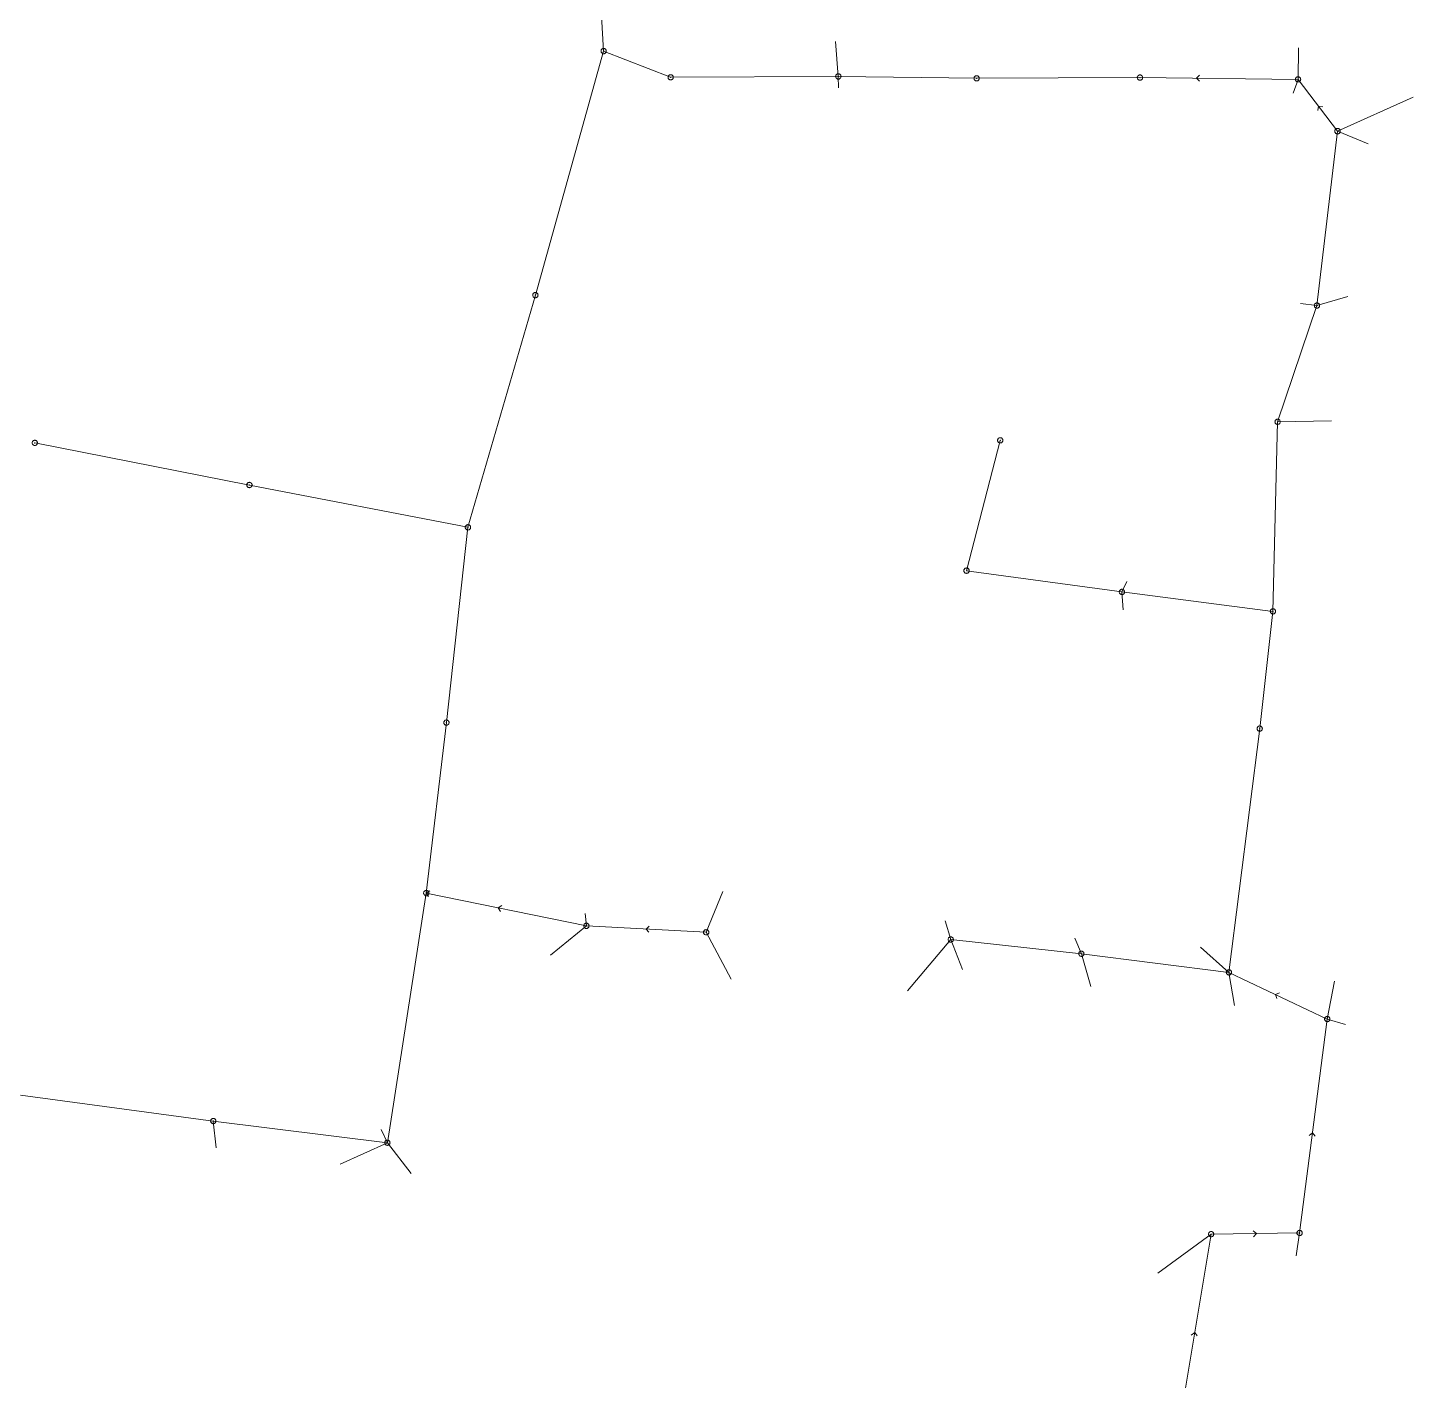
# Model space of a CAD drawing. Header units: metres. Extents: x 25504150 to 25508618, y 6694193 to 6702753.
# Drawn here: x 25508032.1 to 25508274.4, y 6697403.6 to 6697640.1 of the extents above; entities that cross this region are included whole.
import ezdxf

# ---------------------------------------------------------------- set-up
doc = ezdxf.new("R2010")
doc.units = ezdxf.units.M
for name, pattern in [('Sewer_node', [0]), ('Viemariputket', [0]), ('Viemarivarusteet', [0])]:
    doc.linetypes.add(name, pattern=pattern)
for name, color, linetype, lineweight in [('Sewer_node', 7, 'Sewer_node', 0), ('Viemariputket', 7, 'Viemariputket', 0), ('Viemarivarusteet', 7, 'Viemarivarusteet', 0)]:
    doc.layers.add(name, color=color, linetype=linetype, lineweight=lineweight)

msp = doc.modelspace()

# ---------------------------------------------------------------- linework, layer by layer
at = {"layer": 'Sewer_node', "color": 46, "linetype": 'Continuous', "true_color": 0x7f5f00, "flags": 128}
for points, elevation in [([(25508133.31, 6697635.98), (25508133.3, 6697636.05), (25508133.29, 6697636.12), (25508133.26, 6697636.19), (25508133.22, 6697636.25), (25508133.18, 6697636.31), (25508133.12, 6697636.35), (25508133.06, 6697636.39), (25508132.99, 6697636.42), (25508132.92, 6697636.43), (25508132.85, 6697636.44), (25508132.78, 6697636.43), (25508132.71, 6697636.42), (25508132.64, 6697636.39), (25508132.58, 6697636.35), (25508132.52, 6697636.31), (25508132.48, 6697636.25), (25508132.44, 6697636.19), (25508132.41, 6697636.12), (25508132.4, 6697636.05), (25508132.39, 6697635.98), (25508132.4, 6697635.91), (25508132.41, 6697635.84), (25508132.44, 6697635.77), (25508132.48, 6697635.71), (25508132.52, 6697635.65), (25508132.58, 6697635.61), (25508132.64, 6697635.57), (25508132.71, 6697635.54), (25508132.78, 6697635.53), (25508132.85, 6697635.52), (25508132.92, 6697635.53), (25508132.99, 6697635.54), (25508133.06, 6697635.57), (25508133.12, 6697635.61), (25508133.18, 6697635.65), (25508133.22, 6697635.71), (25508133.26, 6697635.77), (25508133.29, 6697635.84), (25508133.3, 6697635.91)], 39.79), ([(25508145.03, 6697631.4), (25508145.02, 6697631.47), (25508145.01, 6697631.54), (25508144.98, 6697631.61), (25508144.94, 6697631.67), (25508144.9, 6697631.73), (25508144.84, 6697631.77), (25508144.78, 6697631.81), (25508144.71, 6697631.84), (25508144.64, 6697631.85), (25508144.57, 6697631.86), (25508144.5, 6697631.85), (25508144.43, 6697631.84), (25508144.36, 6697631.81), (25508144.3, 6697631.77), (25508144.24, 6697631.73), (25508144.2, 6697631.67), (25508144.16, 6697631.61), (25508144.13, 6697631.54), (25508144.12, 6697631.47), (25508144.11, 6697631.4), (25508144.12, 6697631.33), (25508144.13, 6697631.26), (25508144.16, 6697631.19), (25508144.2, 6697631.13), (25508144.24, 6697631.07), (25508144.3, 6697631.03), (25508144.36, 6697630.99), (25508144.43, 6697630.96), (25508144.5, 6697630.95), (25508144.57, 6697630.94), (25508144.64, 6697630.95), (25508144.71, 6697630.96), (25508144.78, 6697630.99), (25508144.84, 6697631.03), (25508144.9, 6697631.07), (25508144.94, 6697631.13), (25508144.98, 6697631.19), (25508145.01, 6697631.26), (25508145.02, 6697631.33)], 39.4), ([(25508174.36, 6697631.55), (25508174.35, 6697631.62), (25508174.34, 6697631.7), (25508174.31, 6697631.76), (25508174.27, 6697631.83), (25508174.22, 6697631.88), (25508174.17, 6697631.93), (25508174.1, 6697631.97), (25508174.04, 6697632), (25508173.96, 6697632.01), (25508173.89, 6697632.02), (25508173.82, 6697632.01), (25508173.74, 6697632), (25508173.68, 6697631.97), (25508173.61, 6697631.93), (25508173.56, 6697631.88), (25508173.51, 6697631.83), (25508173.47, 6697631.76), (25508173.44, 6697631.7), (25508173.43, 6697631.62), (25508173.42, 6697631.55), (25508173.43, 6697631.48), (25508173.44, 6697631.4), (25508173.47, 6697631.34), (25508173.51, 6697631.27), (25508173.56, 6697631.22), (25508173.61, 6697631.17), (25508173.68, 6697631.13), (25508173.74, 6697631.1), (25508173.82, 6697631.09), (25508173.89, 6697631.08), (25508173.96, 6697631.09), (25508174.04, 6697631.1), (25508174.1, 6697631.13), (25508174.17, 6697631.17), (25508174.22, 6697631.22), (25508174.27, 6697631.27), (25508174.31, 6697631.34), (25508174.34, 6697631.4), (25508174.35, 6697631.48)], 39.43), ([(25508198.53, 6697631.22), (25508198.52, 6697631.29), (25508198.51, 6697631.36), (25508198.48, 6697631.43), (25508198.44, 6697631.49), (25508198.4, 6697631.55), (25508198.34, 6697631.59), (25508198.28, 6697631.63), (25508198.21, 6697631.66), (25508198.14, 6697631.67), (25508198.07, 6697631.68), (25508198, 6697631.67), (25508197.93, 6697631.66), (25508197.86, 6697631.63), (25508197.8, 6697631.59), (25508197.74, 6697631.55), (25508197.7, 6697631.49), (25508197.66, 6697631.43), (25508197.63, 6697631.36), (25508197.62, 6697631.29), (25508197.61, 6697631.22), (25508197.62, 6697631.15), (25508197.63, 6697631.08), (25508197.66, 6697631.01), (25508197.7, 6697630.95), (25508197.74, 6697630.89), (25508197.8, 6697630.85), (25508197.86, 6697630.81), (25508197.93, 6697630.78), (25508198, 6697630.77), (25508198.07, 6697630.76), (25508198.14, 6697630.77), (25508198.21, 6697630.78), (25508198.28, 6697630.81), (25508198.34, 6697630.85), (25508198.4, 6697630.89), (25508198.44, 6697630.95), (25508198.48, 6697631.01), (25508198.51, 6697631.08), (25508198.52, 6697631.15)], 39.72), ([(25508227.11, 6697631.35), (25508227.1, 6697631.42), (25508227.09, 6697631.5), (25508227.06, 6697631.56), (25508227.02, 6697631.63), (25508226.97, 6697631.68), (25508226.92, 6697631.73), (25508226.85, 6697631.77), (25508226.79, 6697631.8), (25508226.71, 6697631.81), (25508226.64, 6697631.82), (25508226.57, 6697631.81), (25508226.49, 6697631.8), (25508226.43, 6697631.77), (25508226.36, 6697631.73), (25508226.31, 6697631.68), (25508226.26, 6697631.63), (25508226.22, 6697631.56), (25508226.19, 6697631.5), (25508226.18, 6697631.42), (25508226.17, 6697631.35), (25508226.18, 6697631.28), (25508226.19, 6697631.2), (25508226.22, 6697631.14), (25508226.26, 6697631.07), (25508226.31, 6697631.02), (25508226.36, 6697630.97), (25508226.43, 6697630.93), (25508226.49, 6697630.9), (25508226.57, 6697630.89), (25508226.64, 6697630.88), (25508226.71, 6697630.89), (25508226.79, 6697630.9), (25508226.85, 6697630.93), (25508226.92, 6697630.97), (25508226.97, 6697631.02), (25508227.02, 6697631.07), (25508227.06, 6697631.14), (25508227.09, 6697631.2), (25508227.1, 6697631.28)], 39.55), ([(25508254.75, 6697631.04), (25508254.74, 6697631.11), (25508254.73, 6697631.18), (25508254.7, 6697631.25), (25508254.66, 6697631.31), (25508254.62, 6697631.37), (25508254.56, 6697631.41), (25508254.5, 6697631.45), (25508254.43, 6697631.48), (25508254.36, 6697631.49), (25508254.29, 6697631.5), (25508254.22, 6697631.49), (25508254.15, 6697631.48), (25508254.08, 6697631.45), (25508254.02, 6697631.41), (25508253.96, 6697631.37), (25508253.92, 6697631.31), (25508253.88, 6697631.25), (25508253.85, 6697631.18), (25508253.84, 6697631.11), (25508253.83, 6697631.04), (25508253.84, 6697630.97), (25508253.85, 6697630.9), (25508253.88, 6697630.83), (25508253.92, 6697630.77), (25508253.96, 6697630.71), (25508254.02, 6697630.67), (25508254.08, 6697630.63), (25508254.15, 6697630.6), (25508254.22, 6697630.59), (25508254.29, 6697630.58), (25508254.36, 6697630.59), (25508254.43, 6697630.6), (25508254.5, 6697630.63), (25508254.56, 6697630.67), (25508254.62, 6697630.71), (25508254.66, 6697630.77), (25508254.7, 6697630.83), (25508254.73, 6697630.9), (25508254.74, 6697630.97)], 39.27), ([(25508261.66, 6697621.98), (25508261.65, 6697622.05), (25508261.64, 6697622.13), (25508261.61, 6697622.19), (25508261.57, 6697622.26), (25508261.52, 6697622.31), (25508261.47, 6697622.36), (25508261.4, 6697622.4), (25508261.34, 6697622.43), (25508261.26, 6697622.44), (25508261.19, 6697622.45), (25508261.12, 6697622.44), (25508261.04, 6697622.43), (25508260.98, 6697622.4), (25508260.91, 6697622.36), (25508260.86, 6697622.31), (25508260.81, 6697622.26), (25508260.77, 6697622.19), (25508260.74, 6697622.13), (25508260.73, 6697622.05), (25508260.72, 6697621.98), (25508260.73, 6697621.91), (25508260.74, 6697621.83), (25508260.77, 6697621.77), (25508260.81, 6697621.7), (25508260.86, 6697621.65), (25508260.91, 6697621.6), (25508260.98, 6697621.56), (25508261.04, 6697621.53), (25508261.12, 6697621.52), (25508261.19, 6697621.51), (25508261.26, 6697621.52), (25508261.34, 6697621.53), (25508261.4, 6697621.56), (25508261.47, 6697621.6), (25508261.52, 6697621.65), (25508261.57, 6697621.7), (25508261.61, 6697621.77), (25508261.64, 6697621.83), (25508261.65, 6697621.91)], 39.15), ([(25508121.37, 6697593.31), (25508121.36, 6697593.38), (25508121.35, 6697593.45), (25508121.32, 6697593.52), (25508121.28, 6697593.58), (25508121.24, 6697593.64), (25508121.18, 6697593.68), (25508121.12, 6697593.72), (25508121.05, 6697593.75), (25508120.98, 6697593.76), (25508120.91, 6697593.77), (25508120.84, 6697593.76), (25508120.77, 6697593.75), (25508120.7, 6697593.72), (25508120.64, 6697593.68), (25508120.58, 6697593.64), (25508120.54, 6697593.58), (25508120.5, 6697593.52), (25508120.47, 6697593.45), (25508120.46, 6697593.38), (25508120.45, 6697593.31), (25508120.46, 6697593.24), (25508120.47, 6697593.17), (25508120.5, 6697593.1), (25508120.54, 6697593.04), (25508120.58, 6697592.98), (25508120.64, 6697592.94), (25508120.7, 6697592.9), (25508120.77, 6697592.87), (25508120.84, 6697592.86), (25508120.91, 6697592.85), (25508120.98, 6697592.86), (25508121.05, 6697592.87), (25508121.12, 6697592.9), (25508121.18, 6697592.94), (25508121.24, 6697592.98), (25508121.28, 6697593.04), (25508121.32, 6697593.1), (25508121.35, 6697593.17), (25508121.36, 6697593.24)], 39.08), ([(25508258.05, 6697591.49), (25508258.04, 6697591.56), (25508258.03, 6697591.63), (25508258, 6697591.7), (25508257.96, 6697591.76), (25508257.92, 6697591.82), (25508257.86, 6697591.86), (25508257.8, 6697591.9), (25508257.73, 6697591.93), (25508257.66, 6697591.94), (25508257.59, 6697591.95), (25508257.52, 6697591.94), (25508257.45, 6697591.93), (25508257.38, 6697591.9), (25508257.32, 6697591.86), (25508257.26, 6697591.82), (25508257.22, 6697591.76), (25508257.18, 6697591.7), (25508257.15, 6697591.63), (25508257.14, 6697591.56), (25508257.13, 6697591.49), (25508257.14, 6697591.42), (25508257.15, 6697591.35), (25508257.18, 6697591.28), (25508257.22, 6697591.22), (25508257.26, 6697591.16), (25508257.32, 6697591.12), (25508257.38, 6697591.08), (25508257.45, 6697591.05), (25508257.52, 6697591.04), (25508257.59, 6697591.03), (25508257.66, 6697591.04), (25508257.73, 6697591.05), (25508257.8, 6697591.08), (25508257.86, 6697591.12), (25508257.92, 6697591.16), (25508257.96, 6697591.22), (25508258, 6697591.28), (25508258.03, 6697591.35), (25508258.04, 6697591.42)], 39.89), ([(25508251.17, 6697571.16), (25508251.16, 6697571.23), (25508251.15, 6697571.3), (25508251.12, 6697571.37), (25508251.08, 6697571.43), (25508251.04, 6697571.49), (25508250.98, 6697571.53), (25508250.92, 6697571.57), (25508250.85, 6697571.6), (25508250.78, 6697571.61), (25508250.71, 6697571.62), (25508250.64, 6697571.61), (25508250.57, 6697571.6), (25508250.5, 6697571.57), (25508250.44, 6697571.53), (25508250.38, 6697571.49), (25508250.34, 6697571.43), (25508250.3, 6697571.37), (25508250.27, 6697571.3), (25508250.26, 6697571.23), (25508250.25, 6697571.16), (25508250.26, 6697571.09), (25508250.27, 6697571.02), (25508250.3, 6697570.95), (25508250.34, 6697570.89), (25508250.38, 6697570.83), (25508250.44, 6697570.79), (25508250.5, 6697570.75), (25508250.57, 6697570.72), (25508250.64, 6697570.71), (25508250.71, 6697570.7), (25508250.78, 6697570.71), (25508250.85, 6697570.72), (25508250.92, 6697570.75), (25508250.98, 6697570.79), (25508251.04, 6697570.83), (25508251.08, 6697570.89), (25508251.12, 6697570.95), (25508251.15, 6697571.02), (25508251.16, 6697571.09)], 39.71), ([(25508033.83, 6697567.48), (25508033.82, 6697567.55), (25508033.81, 6697567.62), (25508033.78, 6697567.69), (25508033.74, 6697567.75), (25508033.7, 6697567.81), (25508033.64, 6697567.85), (25508033.58, 6697567.89), (25508033.51, 6697567.92), (25508033.44, 6697567.93), (25508033.37, 6697567.94), (25508033.3, 6697567.93), (25508033.23, 6697567.92), (25508033.16, 6697567.89), (25508033.1, 6697567.85), (25508033.04, 6697567.81), (25508033, 6697567.75), (25508032.96, 6697567.69), (25508032.93, 6697567.62), (25508032.92, 6697567.55), (25508032.91, 6697567.48), (25508032.92, 6697567.41), (25508032.93, 6697567.34), (25508032.96, 6697567.27), (25508033, 6697567.21), (25508033.04, 6697567.15), (25508033.1, 6697567.11), (25508033.16, 6697567.07), (25508033.23, 6697567.04), (25508033.3, 6697567.03), (25508033.37, 6697567.02), (25508033.44, 6697567.03), (25508033.51, 6697567.04), (25508033.58, 6697567.07), (25508033.64, 6697567.11), (25508033.7, 6697567.15), (25508033.74, 6697567.21), (25508033.78, 6697567.27), (25508033.81, 6697567.34), (25508033.82, 6697567.41)], 40.06), ([(25508202.66, 6697567.92), (25508202.65, 6697567.99), (25508202.64, 6697568.06), (25508202.61, 6697568.13), (25508202.57, 6697568.19), (25508202.53, 6697568.25), (25508202.47, 6697568.29), (25508202.41, 6697568.33), (25508202.34, 6697568.36), (25508202.27, 6697568.37), (25508202.2, 6697568.38), (25508202.13, 6697568.37), (25508202.06, 6697568.36), (25508201.99, 6697568.33), (25508201.93, 6697568.29), (25508201.87, 6697568.25), (25508201.83, 6697568.19), (25508201.79, 6697568.13), (25508201.76, 6697568.06), (25508201.75, 6697567.99), (25508201.74, 6697567.92), (25508201.75, 6697567.85), (25508201.76, 6697567.78), (25508201.79, 6697567.71), (25508201.83, 6697567.65), (25508201.87, 6697567.59), (25508201.93, 6697567.55), (25508201.99, 6697567.51), (25508202.06, 6697567.48), (25508202.13, 6697567.47), (25508202.2, 6697567.46), (25508202.27, 6697567.47), (25508202.34, 6697567.48), (25508202.41, 6697567.51), (25508202.47, 6697567.55), (25508202.53, 6697567.59), (25508202.57, 6697567.65), (25508202.61, 6697567.71), (25508202.64, 6697567.78), (25508202.65, 6697567.85)], 39.75), ([(25508071.37, 6697560.11), (25508071.36, 6697560.18), (25508071.35, 6697560.26), (25508071.32, 6697560.32), (25508071.28, 6697560.39), (25508071.23, 6697560.44), (25508071.18, 6697560.49), (25508071.11, 6697560.53), (25508071.05, 6697560.56), (25508070.97, 6697560.57), (25508070.9, 6697560.58), (25508070.83, 6697560.57), (25508070.75, 6697560.56), (25508070.69, 6697560.53), (25508070.62, 6697560.49), (25508070.57, 6697560.44), (25508070.52, 6697560.39), (25508070.48, 6697560.32), (25508070.45, 6697560.26), (25508070.44, 6697560.18), (25508070.43, 6697560.11), (25508070.44, 6697560.04), (25508070.45, 6697559.96), (25508070.48, 6697559.9), (25508070.52, 6697559.83), (25508070.57, 6697559.78), (25508070.62, 6697559.73), (25508070.69, 6697559.69), (25508070.75, 6697559.66), (25508070.83, 6697559.65), (25508070.9, 6697559.64), (25508070.97, 6697559.65), (25508071.05, 6697559.66), (25508071.11, 6697559.69), (25508071.18, 6697559.73), (25508071.23, 6697559.78), (25508071.28, 6697559.83), (25508071.32, 6697559.9), (25508071.35, 6697559.96), (25508071.36, 6697560.04)], 39.44), ([(25508109.59, 6697552.71), (25508109.58, 6697552.78), (25508109.57, 6697552.86), (25508109.54, 6697552.92), (25508109.5, 6697552.99), (25508109.45, 6697553.04), (25508109.4, 6697553.09), (25508109.33, 6697553.13), (25508109.27, 6697553.16), (25508109.19, 6697553.17), (25508109.12, 6697553.18), (25508109.05, 6697553.17), (25508108.97, 6697553.16), (25508108.91, 6697553.13), (25508108.84, 6697553.09), (25508108.79, 6697553.04), (25508108.74, 6697552.99), (25508108.7, 6697552.92), (25508108.67, 6697552.86), (25508108.66, 6697552.78), (25508108.65, 6697552.71), (25508108.66, 6697552.64), (25508108.67, 6697552.56), (25508108.7, 6697552.5), (25508108.74, 6697552.43), (25508108.79, 6697552.38), (25508108.84, 6697552.33), (25508108.91, 6697552.29), (25508108.97, 6697552.26), (25508109.05, 6697552.25), (25508109.12, 6697552.24), (25508109.19, 6697552.25), (25508109.27, 6697552.26), (25508109.33, 6697552.29), (25508109.4, 6697552.33), (25508109.45, 6697552.38), (25508109.5, 6697552.43), (25508109.54, 6697552.5), (25508109.57, 6697552.56), (25508109.58, 6697552.64)], 39.47), ([(25508196.78, 6697545.13), (25508196.77, 6697545.2), (25508196.76, 6697545.28), (25508196.73, 6697545.34), (25508196.69, 6697545.41), (25508196.64, 6697545.46), (25508196.59, 6697545.51), (25508196.52, 6697545.55), (25508196.46, 6697545.58), (25508196.38, 6697545.59), (25508196.31, 6697545.6), (25508196.24, 6697545.59), (25508196.16, 6697545.58), (25508196.1, 6697545.55), (25508196.03, 6697545.51), (25508195.98, 6697545.46), (25508195.93, 6697545.41), (25508195.89, 6697545.34), (25508195.86, 6697545.28), (25508195.85, 6697545.2), (25508195.84, 6697545.13), (25508195.85, 6697545.06), (25508195.86, 6697544.98), (25508195.89, 6697544.92), (25508195.93, 6697544.85), (25508195.98, 6697544.8), (25508196.03, 6697544.75), (25508196.1, 6697544.71), (25508196.16, 6697544.68), (25508196.24, 6697544.67), (25508196.31, 6697544.66), (25508196.38, 6697544.67), (25508196.46, 6697544.68), (25508196.52, 6697544.71), (25508196.59, 6697544.75), (25508196.64, 6697544.8), (25508196.69, 6697544.85), (25508196.73, 6697544.92), (25508196.76, 6697544.98), (25508196.77, 6697545.06)], 39.78), ([(25508223.94, 6697541.42), (25508223.93, 6697541.49), (25508223.92, 6697541.56), (25508223.89, 6697541.63), (25508223.85, 6697541.69), (25508223.81, 6697541.75), (25508223.75, 6697541.79), (25508223.69, 6697541.83), (25508223.62, 6697541.86), (25508223.55, 6697541.87), (25508223.48, 6697541.88), (25508223.41, 6697541.87), (25508223.34, 6697541.86), (25508223.27, 6697541.83), (25508223.21, 6697541.79), (25508223.15, 6697541.75), (25508223.11, 6697541.69), (25508223.07, 6697541.63), (25508223.04, 6697541.56), (25508223.03, 6697541.49), (25508223.02, 6697541.42), (25508223.03, 6697541.35), (25508223.04, 6697541.28), (25508223.07, 6697541.21), (25508223.11, 6697541.15), (25508223.15, 6697541.09), (25508223.21, 6697541.05), (25508223.27, 6697541.01), (25508223.34, 6697540.98), (25508223.41, 6697540.97), (25508223.48, 6697540.96), (25508223.55, 6697540.97), (25508223.62, 6697540.98), (25508223.69, 6697541.01), (25508223.75, 6697541.05), (25508223.81, 6697541.09), (25508223.85, 6697541.15), (25508223.89, 6697541.21), (25508223.92, 6697541.28), (25508223.93, 6697541.35)], 39.64), ([(25508250.35, 6697538.01), (25508250.34, 6697538.08), (25508250.33, 6697538.15), (25508250.3, 6697538.22), (25508250.26, 6697538.28), (25508250.22, 6697538.34), (25508250.16, 6697538.38), (25508250.1, 6697538.42), (25508250.03, 6697538.45), (25508249.96, 6697538.46), (25508249.89, 6697538.47), (25508249.82, 6697538.46), (25508249.75, 6697538.45), (25508249.68, 6697538.42), (25508249.62, 6697538.38), (25508249.56, 6697538.34), (25508249.52, 6697538.28), (25508249.48, 6697538.22), (25508249.45, 6697538.15), (25508249.44, 6697538.08), (25508249.43, 6697538.01), (25508249.44, 6697537.94), (25508249.45, 6697537.87), (25508249.48, 6697537.8), (25508249.52, 6697537.74), (25508249.56, 6697537.68), (25508249.62, 6697537.64), (25508249.68, 6697537.6), (25508249.75, 6697537.57), (25508249.82, 6697537.56), (25508249.89, 6697537.55), (25508249.96, 6697537.56), (25508250.03, 6697537.57), (25508250.1, 6697537.6), (25508250.16, 6697537.64), (25508250.22, 6697537.68), (25508250.26, 6697537.74), (25508250.3, 6697537.8), (25508250.33, 6697537.87), (25508250.34, 6697537.94)], 39.8), ([(25508248.05, 6697517.52), (25508248.04, 6697517.59), (25508248.03, 6697517.66), (25508248, 6697517.73), (25508247.96, 6697517.79), (25508247.92, 6697517.85), (25508247.86, 6697517.89), (25508247.8, 6697517.93), (25508247.73, 6697517.96), (25508247.66, 6697517.97), (25508247.59, 6697517.98), (25508247.52, 6697517.97), (25508247.45, 6697517.96), (25508247.38, 6697517.93), (25508247.32, 6697517.89), (25508247.26, 6697517.85), (25508247.22, 6697517.79), (25508247.18, 6697517.73), (25508247.15, 6697517.66), (25508247.14, 6697517.59), (25508247.13, 6697517.52), (25508247.14, 6697517.45), (25508247.15, 6697517.38), (25508247.18, 6697517.31), (25508247.22, 6697517.25), (25508247.26, 6697517.19), (25508247.32, 6697517.15), (25508247.38, 6697517.11), (25508247.45, 6697517.08), (25508247.52, 6697517.07), (25508247.59, 6697517.06), (25508247.66, 6697517.07), (25508247.73, 6697517.08), (25508247.8, 6697517.11), (25508247.86, 6697517.15), (25508247.92, 6697517.19), (25508247.96, 6697517.25), (25508248, 6697517.31), (25508248.03, 6697517.38), (25508248.04, 6697517.45)], 39.6), ([(25508130.29, 6697483.03), (25508130.28, 6697483.1), (25508130.27, 6697483.17), (25508130.24, 6697483.24), (25508130.2, 6697483.3), (25508130.16, 6697483.36), (25508130.1, 6697483.4), (25508130.04, 6697483.44), (25508129.97, 6697483.47), (25508129.9, 6697483.48), (25508129.83, 6697483.49), (25508129.76, 6697483.48), (25508129.69, 6697483.47), (25508129.62, 6697483.44), (25508129.56, 6697483.4), (25508129.5, 6697483.36), (25508129.46, 6697483.3), (25508129.42, 6697483.24), (25508129.39, 6697483.17), (25508129.38, 6697483.1), (25508129.37, 6697483.03), (25508129.38, 6697482.96), (25508129.39, 6697482.89), (25508129.42, 6697482.82), (25508129.46, 6697482.76), (25508129.5, 6697482.7), (25508129.56, 6697482.66), (25508129.62, 6697482.62), (25508129.69, 6697482.59), (25508129.76, 6697482.58), (25508129.83, 6697482.57), (25508129.9, 6697482.58), (25508129.97, 6697482.59), (25508130.04, 6697482.62), (25508130.1, 6697482.66), (25508130.16, 6697482.7), (25508130.2, 6697482.76), (25508130.24, 6697482.82), (25508130.27, 6697482.89), (25508130.28, 6697482.96)], 40.13), ([(25508151.24, 6697481.9), (25508151.23, 6697481.97), (25508151.22, 6697482.04), (25508151.19, 6697482.11), (25508151.15, 6697482.17), (25508151.11, 6697482.23), (25508151.05, 6697482.27), (25508150.99, 6697482.31), (25508150.92, 6697482.34), (25508150.85, 6697482.35), (25508150.78, 6697482.36), (25508150.71, 6697482.35), (25508150.64, 6697482.34), (25508150.57, 6697482.31), (25508150.51, 6697482.27), (25508150.45, 6697482.23), (25508150.41, 6697482.17), (25508150.37, 6697482.11), (25508150.34, 6697482.04), (25508150.33, 6697481.97), (25508150.32, 6697481.9), (25508150.33, 6697481.83), (25508150.34, 6697481.76), (25508150.37, 6697481.69), (25508150.41, 6697481.63), (25508150.45, 6697481.57), (25508150.51, 6697481.53), (25508150.57, 6697481.49), (25508150.64, 6697481.46), (25508150.71, 6697481.45), (25508150.78, 6697481.44), (25508150.85, 6697481.45), (25508150.92, 6697481.46), (25508150.99, 6697481.49), (25508151.05, 6697481.53), (25508151.11, 6697481.57), (25508151.15, 6697481.63), (25508151.19, 6697481.69), (25508151.22, 6697481.76), (25508151.23, 6697481.83)], 40.4), ([(25508194.01, 6697480.64), (25508194, 6697480.71), (25508193.99, 6697480.78), (25508193.96, 6697480.85), (25508193.92, 6697480.91), (25508193.88, 6697480.97), (25508193.82, 6697481.01), (25508193.76, 6697481.05), (25508193.69, 6697481.08), (25508193.62, 6697481.09), (25508193.55, 6697481.1), (25508193.48, 6697481.09), (25508193.41, 6697481.08), (25508193.34, 6697481.05), (25508193.28, 6697481.01), (25508193.22, 6697480.97), (25508193.18, 6697480.91), (25508193.14, 6697480.85), (25508193.11, 6697480.78), (25508193.1, 6697480.71), (25508193.09, 6697480.64), (25508193.1, 6697480.57), (25508193.11, 6697480.5), (25508193.14, 6697480.43), (25508193.18, 6697480.37), (25508193.22, 6697480.31), (25508193.28, 6697480.27), (25508193.34, 6697480.23), (25508193.41, 6697480.2), (25508193.48, 6697480.19), (25508193.55, 6697480.18), (25508193.62, 6697480.19), (25508193.69, 6697480.2), (25508193.76, 6697480.23), (25508193.82, 6697480.27), (25508193.88, 6697480.31), (25508193.92, 6697480.37), (25508193.96, 6697480.43), (25508193.99, 6697480.5), (25508194, 6697480.57)], 40.9), ([(25508216.86, 6697478.14), (25508216.85, 6697478.21), (25508216.84, 6697478.28), (25508216.81, 6697478.35), (25508216.77, 6697478.41), (25508216.73, 6697478.47), (25508216.67, 6697478.51), (25508216.61, 6697478.55), (25508216.54, 6697478.58), (25508216.47, 6697478.59), (25508216.4, 6697478.6), (25508216.33, 6697478.59), (25508216.26, 6697478.58), (25508216.19, 6697478.55), (25508216.13, 6697478.51), (25508216.07, 6697478.47), (25508216.03, 6697478.41), (25508215.99, 6697478.35), (25508215.96, 6697478.28), (25508215.95, 6697478.21), (25508215.94, 6697478.14), (25508215.95, 6697478.07), (25508215.96, 6697478), (25508215.99, 6697477.93), (25508216.03, 6697477.87), (25508216.07, 6697477.81), (25508216.13, 6697477.77), (25508216.19, 6697477.73), (25508216.26, 6697477.7), (25508216.33, 6697477.69), (25508216.4, 6697477.68), (25508216.47, 6697477.69), (25508216.54, 6697477.7), (25508216.61, 6697477.73), (25508216.67, 6697477.77), (25508216.73, 6697477.81), (25508216.77, 6697477.87), (25508216.81, 6697477.93), (25508216.84, 6697478), (25508216.85, 6697478.07)], 40.37), ([(25508242.66, 6697474.89), (25508242.65, 6697474.96), (25508242.64, 6697475.03), (25508242.61, 6697475.1), (25508242.57, 6697475.16), (25508242.53, 6697475.22), (25508242.47, 6697475.26), (25508242.41, 6697475.3), (25508242.34, 6697475.33), (25508242.27, 6697475.34), (25508242.2, 6697475.35), (25508242.13, 6697475.34), (25508242.06, 6697475.33), (25508241.99, 6697475.3), (25508241.93, 6697475.26), (25508241.87, 6697475.22), (25508241.83, 6697475.16), (25508241.79, 6697475.1), (25508241.76, 6697475.03), (25508241.75, 6697474.96), (25508241.74, 6697474.89), (25508241.75, 6697474.82), (25508241.76, 6697474.75), (25508241.79, 6697474.68), (25508241.83, 6697474.62), (25508241.87, 6697474.56), (25508241.93, 6697474.52), (25508241.99, 6697474.48), (25508242.06, 6697474.45), (25508242.13, 6697474.44), (25508242.2, 6697474.43), (25508242.27, 6697474.44), (25508242.34, 6697474.45), (25508242.41, 6697474.48), (25508242.47, 6697474.52), (25508242.53, 6697474.56), (25508242.57, 6697474.62), (25508242.61, 6697474.68), (25508242.64, 6697474.75), (25508242.65, 6697474.82)], 40.02), ([(25508259.85, 6697466.73), (25508259.84, 6697466.8), (25508259.83, 6697466.87), (25508259.8, 6697466.94), (25508259.76, 6697467), (25508259.72, 6697467.06), (25508259.66, 6697467.1), (25508259.6, 6697467.14), (25508259.53, 6697467.17), (25508259.46, 6697467.18), (25508259.39, 6697467.19), (25508259.32, 6697467.18), (25508259.25, 6697467.17), (25508259.18, 6697467.14), (25508259.12, 6697467.1), (25508259.06, 6697467.06), (25508259.02, 6697467), (25508258.98, 6697466.94), (25508258.95, 6697466.87), (25508258.94, 6697466.8), (25508258.93, 6697466.73), (25508258.94, 6697466.66), (25508258.95, 6697466.59), (25508258.98, 6697466.52), (25508259.02, 6697466.46), (25508259.06, 6697466.4), (25508259.12, 6697466.36), (25508259.18, 6697466.32), (25508259.25, 6697466.29), (25508259.32, 6697466.28), (25508259.39, 6697466.27), (25508259.46, 6697466.28), (25508259.53, 6697466.29), (25508259.6, 6697466.32), (25508259.66, 6697466.36), (25508259.72, 6697466.4), (25508259.76, 6697466.46), (25508259.8, 6697466.52), (25508259.83, 6697466.59), (25508259.84, 6697466.66)], 40.25), ([(25508065.04, 6697448.89), (25508065.03, 6697448.96), (25508065.02, 6697449.03), (25508064.99, 6697449.1), (25508064.95, 6697449.16), (25508064.91, 6697449.22), (25508064.85, 6697449.26), (25508064.79, 6697449.3), (25508064.72, 6697449.33), (25508064.65, 6697449.34), (25508064.58, 6697449.35), (25508064.51, 6697449.34), (25508064.44, 6697449.33), (25508064.37, 6697449.3), (25508064.31, 6697449.26), (25508064.25, 6697449.22), (25508064.21, 6697449.16), (25508064.17, 6697449.1), (25508064.14, 6697449.03), (25508064.13, 6697448.96), (25508064.12, 6697448.89), (25508064.13, 6697448.82), (25508064.14, 6697448.75), (25508064.17, 6697448.68), (25508064.21, 6697448.62), (25508064.25, 6697448.56), (25508064.31, 6697448.52), (25508064.37, 6697448.48), (25508064.44, 6697448.45), (25508064.51, 6697448.44), (25508064.58, 6697448.43), (25508064.65, 6697448.44), (25508064.72, 6697448.45), (25508064.79, 6697448.48), (25508064.85, 6697448.52), (25508064.91, 6697448.56), (25508064.95, 6697448.62), (25508064.99, 6697448.68), (25508065.02, 6697448.75), (25508065.03, 6697448.82)], 40.77), ([(25508095.49, 6697445.1), (25508095.48, 6697445.17), (25508095.47, 6697445.24), (25508095.44, 6697445.31), (25508095.4, 6697445.37), (25508095.36, 6697445.43), (25508095.3, 6697445.47), (25508095.24, 6697445.51), (25508095.17, 6697445.54), (25508095.1, 6697445.55), (25508095.03, 6697445.56), (25508094.96, 6697445.55), (25508094.89, 6697445.54), (25508094.82, 6697445.51), (25508094.76, 6697445.47), (25508094.7, 6697445.43), (25508094.66, 6697445.37), (25508094.62, 6697445.31), (25508094.59, 6697445.24), (25508094.58, 6697445.17), (25508094.57, 6697445.1), (25508094.58, 6697445.03), (25508094.59, 6697444.96), (25508094.62, 6697444.89), (25508094.66, 6697444.83), (25508094.7, 6697444.77), (25508094.76, 6697444.73), (25508094.82, 6697444.69), (25508094.89, 6697444.66), (25508094.96, 6697444.65), (25508095.03, 6697444.64), (25508095.1, 6697444.65), (25508095.17, 6697444.66), (25508095.24, 6697444.69), (25508095.3, 6697444.73), (25508095.36, 6697444.77), (25508095.4, 6697444.83), (25508095.44, 6697444.89), (25508095.47, 6697444.96), (25508095.48, 6697445.03)], 40.89), ([(25508239.55, 6697429.11), (25508239.54, 6697429.18), (25508239.53, 6697429.25), (25508239.5, 6697429.32), (25508239.46, 6697429.38), (25508239.42, 6697429.44), (25508239.36, 6697429.48), (25508239.3, 6697429.52), (25508239.23, 6697429.55), (25508239.16, 6697429.56), (25508239.09, 6697429.57), (25508239.02, 6697429.56), (25508238.95, 6697429.55), (25508238.88, 6697429.52), (25508238.82, 6697429.48), (25508238.76, 6697429.44), (25508238.72, 6697429.38), (25508238.68, 6697429.32), (25508238.65, 6697429.25), (25508238.64, 6697429.18), (25508238.63, 6697429.11), (25508238.64, 6697429.04), (25508238.65, 6697428.97), (25508238.68, 6697428.9), (25508238.72, 6697428.84), (25508238.76, 6697428.78), (25508238.82, 6697428.74), (25508238.88, 6697428.7), (25508238.95, 6697428.67), (25508239.02, 6697428.66), (25508239.09, 6697428.65), (25508239.16, 6697428.66), (25508239.23, 6697428.67), (25508239.3, 6697428.7), (25508239.36, 6697428.74), (25508239.42, 6697428.78), (25508239.46, 6697428.84), (25508239.5, 6697428.9), (25508239.53, 6697428.97), (25508239.54, 6697429.04)], 42.72), ([(25508255.01, 6697429.32), (25508255, 6697429.39), (25508254.99, 6697429.46), (25508254.96, 6697429.53), (25508254.92, 6697429.59), (25508254.88, 6697429.65), (25508254.82, 6697429.69), (25508254.76, 6697429.73), (25508254.69, 6697429.76), (25508254.62, 6697429.77), (25508254.55, 6697429.78), (25508254.48, 6697429.77), (25508254.41, 6697429.76), (25508254.34, 6697429.73), (25508254.28, 6697429.69), (25508254.22, 6697429.65), (25508254.18, 6697429.59), (25508254.14, 6697429.53), (25508254.11, 6697429.46), (25508254.1, 6697429.39), (25508254.09, 6697429.32), (25508254.1, 6697429.25), (25508254.11, 6697429.18), (25508254.14, 6697429.11), (25508254.18, 6697429.05), (25508254.22, 6697428.99), (25508254.28, 6697428.95), (25508254.34, 6697428.91), (25508254.41, 6697428.88), (25508254.48, 6697428.87), (25508254.55, 6697428.86), (25508254.62, 6697428.87), (25508254.69, 6697428.88), (25508254.76, 6697428.91), (25508254.82, 6697428.95), (25508254.88, 6697428.99), (25508254.92, 6697429.05), (25508254.96, 6697429.11), (25508254.99, 6697429.18), (25508255, 6697429.25)], 41.06)]:
    msp.add_lwpolyline(points, close=True, dxfattribs=dict(at, elevation=elevation))
for points in [[(25508237.06, 6697631.77), (25508236.53, 6697631.24), (25508237.05, 6697630.71)], [(25508258.61, 6697626.26), (25508257.86, 6697626.35), (25508257.76, 6697625.62)], [(25508102.46, 6697489.17), (25508101.84, 6697488.75), (25508102.24, 6697488.13)], [(25508115.03, 6697486.6), (25508114.41, 6697486.18), (25508114.82, 6697485.56)], [(25508140.82, 6697482.97), (25508140.27, 6697482.46), (25508140.76, 6697481.91)], [(25508251.03, 6697471.29), (25508250.33, 6697471.03), (25508250.58, 6697470.33)], [(25508257.29, 6697446.26), (25508256.82, 6697446.84), (25508256.24, 6697446.38)], [(25508246.5, 6697428.66), (25508247, 6697429.22), (25508246.46, 6697429.72)], [(25508236.67, 6697411.32), (25508236.22, 6697411.92), (25508235.62, 6697411.48)]]:
    msp.add_lwpolyline(points, dxfattribs=at)
for points in [[(25508105.82, 6697518.57), (25508105.81, 6697518.64), (25508105.8, 6697518.71), (25508105.77, 6697518.78), (25508105.73, 6697518.84), (25508105.69, 6697518.9), (25508105.63, 6697518.94), (25508105.57, 6697518.98), (25508105.5, 6697519.01), (25508105.43, 6697519.02), (25508105.36, 6697519.03), (25508105.29, 6697519.02), (25508105.22, 6697519.01), (25508105.15, 6697518.98), (25508105.09, 6697518.94), (25508105.03, 6697518.9), (25508104.99, 6697518.84), (25508104.95, 6697518.78), (25508104.92, 6697518.71), (25508104.91, 6697518.64), (25508104.9, 6697518.57), (25508104.91, 6697518.5), (25508104.92, 6697518.43), (25508104.95, 6697518.36), (25508104.99, 6697518.3), (25508105.03, 6697518.24), (25508105.09, 6697518.2), (25508105.15, 6697518.16), (25508105.22, 6697518.13), (25508105.29, 6697518.12), (25508105.36, 6697518.11), (25508105.43, 6697518.12), (25508105.5, 6697518.13), (25508105.57, 6697518.16), (25508105.63, 6697518.2), (25508105.69, 6697518.24), (25508105.73, 6697518.3), (25508105.77, 6697518.36), (25508105.8, 6697518.43), (25508105.81, 6697518.5)], [(25508102.3, 6697488.75), (25508102.29, 6697488.82), (25508102.28, 6697488.9), (25508102.25, 6697488.96), (25508102.21, 6697489.03), (25508102.16, 6697489.08), (25508102.11, 6697489.13), (25508102.04, 6697489.17), (25508101.98, 6697489.2), (25508101.9, 6697489.21), (25508101.83, 6697489.22), (25508101.76, 6697489.21), (25508101.68, 6697489.2), (25508101.62, 6697489.17), (25508101.55, 6697489.13), (25508101.5, 6697489.08), (25508101.45, 6697489.03), (25508101.41, 6697488.96), (25508101.38, 6697488.9), (25508101.37, 6697488.82), (25508101.36, 6697488.75), (25508101.37, 6697488.68), (25508101.38, 6697488.6), (25508101.41, 6697488.54), (25508101.45, 6697488.47), (25508101.5, 6697488.42), (25508101.55, 6697488.37), (25508101.62, 6697488.33), (25508101.68, 6697488.3), (25508101.76, 6697488.29), (25508101.83, 6697488.28), (25508101.9, 6697488.29), (25508101.98, 6697488.3), (25508102.04, 6697488.33), (25508102.11, 6697488.37), (25508102.16, 6697488.42), (25508102.21, 6697488.47), (25508102.25, 6697488.54), (25508102.28, 6697488.6), (25508102.29, 6697488.68)]]:
    msp.add_lwpolyline(points, close=True, dxfattribs=at)
at = {"layer": 'Viemariputket', "color": 1, "linetype": 'Continuous', "lineweight": 15}
for p, q in [((25508131.28, 6697661.75), (25508132.85, 6697635.98)), ((25508173.89, 6697631.55, 37.89), (25508173.37, 6697637.67)), ((25508132.85, 6697635.98), (25508120.91, 6697593.31)), ((25508132.85, 6697635.98), (25508144.57, 6697631.4)), ((25508254.29, 6697631.04), (25508254.35, 6697636.57)), ((25508144.57, 6697631.4), (25508173.89, 6697631.55, 37.83)), ((25508173.89, 6697631.55, 37.95), (25508173.95, 6697629.58)), ((25508173.89, 6697631.55, 37.85), (25508198.07, 6697631.22)), ((25508198.07, 6697631.22), (25508226.64, 6697631.35)), ((25508226.64, 6697631.35), (25508254.29, 6697631.04)), ((25508254.29, 6697631.04), (25508253.43, 6697628.64)), ((25508254.29, 6697631.04), (25508261.19, 6697621.98)), ((25508261.19, 6697621.98), (25508274.44, 6697627.91)), ((25508261.19, 6697621.98), (25508257.59, 6697591.49, 38.27)), ((25508261.19, 6697621.98), (25508266.56, 6697619.79)), ((25508120.91, 6697593.31), (25508109.12, 6697552.71)), ((25508257.59, 6697591.49, 38.27), (25508250.71, 6697571.16)), ((25508257.59, 6697591.49, 38.36), (25508254.74, 6697591.84, 38.4)), ((25508257.59, 6697591.49, 38.31), (25508263.02, 6697593.1, 38.38)), ((25508250.71, 6697571.16), (25508249.89, 6697538.01)), ((25508250.71, 6697571.16, 38.36), (25508260.16, 6697571.31)), ((25508070.9, 6697560.11), (25508033.37, 6697567.48)), ((25508196.31, 6697545.13), (25508202.2, 6697567.92)), ((25508109.12, 6697552.71), (25508070.9, 6697560.11)), ((25508109.12, 6697552.71), (25508105.36, 6697518.57)), ((25508223.48, 6697541.42), (25508196.31, 6697545.13)), ((25508223.48, 6697541.42), (25508224.33, 6697543.22)), ((25508249.89, 6697538.01), (25508223.48, 6697541.42)), ((25508223.48, 6697541.42), (25508223.73, 6697538.26)), ((25508249.89, 6697538.01), (25508247.59, 6697517.52)), ((25508105.36, 6697518.57), (25508101.83, 6697488.75)), ((25508247.59, 6697517.52), (25508242.2, 6697474.89)), ((25508101.83, 6697488.75, 38.18), (25508095.03, 6697445.1, 38.38)), ((25508101.83, 6697488.75), (25508129.83, 6697483.03, 38.21)), ((25508150.78, 6697481.9, 38.36), (25508153.68, 6697489.02, 38.36)), ((25508129.83, 6697483.03, 38.32), (25508129.59, 6697485.17, 47.54)), ((25508129.83, 6697483.03, 38.27), (25508123.53, 6697477.89, 47.54)), ((25508129.83, 6697483.03, 38.21), (25508150.78, 6697481.9, 38.31)), ((25508193.55, 6697480.64), (25508192.57, 6697483.88)), ((25508150.78, 6697481.9, 38.34), (25508155.13, 6697473.68, 38.36)), ((25508193.55, 6697480.64), (25508185.97, 6697471.65)), ((25508193.55, 6697480.64), (25508195.6, 6697475.37)), ((25508193.55, 6697480.64), (25508216.4, 6697478.14)), ((25508216.4, 6697478.14), (25508215.28, 6697480.88)), ((25508216.4, 6697478.14), (25508218.02, 6697472.43)), ((25508216.4, 6697478.14), (25508242.2, 6697474.89)), ((25508242.2, 6697474.89), (25508237.2, 6697479.27)), ((25508242.2, 6697474.89, 38.69), (25508259.39, 6697466.73, 38.78)), ((25508242.2, 6697474.89), (25508243.15, 6697469.11)), ((25508259.39, 6697466.73, 38.82), (25508260.68, 6697473.38)), ((25508259.39, 6697466.73, 38.79), (25508254.55, 6697429.32)), ((25508259.39, 6697466.73, 38.87), (25508262.6, 6697465.8)), ((25508064.58, 6697448.89, 38.47), (25508030.88, 6697453.4, 38.61)), ((25508095.03, 6697445.1, 38.38), (25508064.58, 6697448.89, 38.47)), ((25508064.58, 6697448.89, 38.67), (25508065.09, 6697444.19, 38.58)), ((25508095.03, 6697445.1, 38.42), (25508093.93, 6697447.42)), ((25508095.03, 6697445.1, 39.02), (25508086.76, 6697441.38, 38.61)), ((25508095.03, 6697445.1, 38.85), (25508099.19, 6697439.71, 38.61)), ((25508239.09, 6697429.11), (25508229.79, 6697422.27)), ((25508239.09, 6697429.11), (25508233.87, 6697397.85)), ((25508254.55, 6697429.32), (25508239.09, 6697429.11)), ((25508254.55, 6697429.32), (25508253.96, 6697425.32))]:
    msp.add_line(p, q, dxfattribs=at)
at = {"layer": 'Viemarivarusteet', "color": 1}
for p in [(25508132.85, 6697635.98, 39.79), (25508144.57, 6697631.4, 39.4), (25508173.89, 6697631.55, 39.43), (25508198.07, 6697631.22, 39.72), (25508226.64, 6697631.35, 39.55), (25508254.29, 6697631.04, 39.27), (25508261.19, 6697621.98, 39.15), (25508120.91, 6697593.31, 39.08), (25508257.59, 6697591.49, 39.89), (25508250.71, 6697571.16, 39.71), (25508033.37, 6697567.48, 40.06), (25508202.2, 6697567.92, 39.75), (25508070.9, 6697560.11, 39.44), (25508109.12, 6697552.71, 39.47), (25508196.31, 6697545.13, 39.78), (25508223.48, 6697541.42, 39.64), (25508249.89, 6697538.01, 39.8), (25508105.36, 6697518.57), (25508247.59, 6697517.52, 39.6), (25508101.83, 6697488.75), (25508129.83, 6697483.03, 40.13), (25508150.78, 6697481.9, 40.4), (25508193.55, 6697480.64, 40.9), (25508216.4, 6697478.14, 40.37), (25508242.2, 6697474.89, 40.02), (25508259.39, 6697466.73, 40.25), (25508064.58, 6697448.89, 40.77), (25508095.03, 6697445.1, 40.89), (25508239.09, 6697429.11, 42.72), (25508254.55, 6697429.32, 41.06)]:
    msp.add_point(p, dxfattribs=at)

doc.saveas('drawing.dxf')
